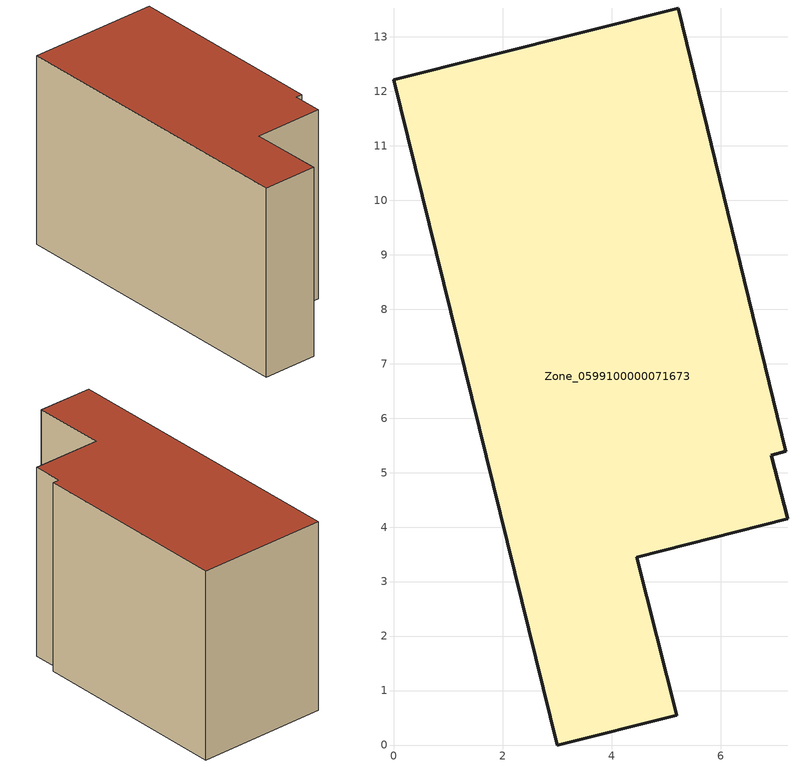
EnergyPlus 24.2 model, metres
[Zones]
Zone_0599100000071673
 floor ground (C_G): 0,12.21 5.22,13.53 7.2,5.39 6.93,5.32 7.23,4.15 4.46,3.45 5.19,0.55 3,0 z0
 wall outside (C_F): 3,0 5.19,0.55 4.46,3.45 7.23,4.15 6.93,5.32 7.2,5.39 5.22,13.53 0,12.21 3,0 z0:7.82
 roof outside (C_R): 5.22,13.53 0,12.21 3,0 5.19,0.55 4.46,3.45 7.23,4.15 6.93,5.32 7.2,5.39 z7.82
[BUILDING]
Pand.0599100000071673: North Axis=0; Terrain=City; Loads Convergence Tolerance Value=0.04; Temperature Convergence Tolerance Value=0.4; Solar Distribution=FullExterior; Maximum Number of Warmup Days=25; Minimum Number of Warmup Days=1
[Site:Location]
Rotterdam.The.Hague.AP_ZH_NLD Design_Conditions: Latitude=51.96; Longitude=4.45; Time Zone=1; Elevation=-4.5
[SITE:GROUNDTEMPERATURE:BUILDINGSURFACE]
18, 18, 18, 18, 18, 18, 18, 18, 18, 18, 18, 18
[MATERIAL] Thermal Absorptance=0.9; Solar Absorptance=0.7; Visible Absorptance=0.7
Name | Roughness | Thickness | Conductivity | Density | Specific Heat
G.TI.1975-1991 | MediumSmooth | 0.15 | 0.288461 | 540 | 1210
F.TI.1975-1991 | Rough | 0.3 | 0.230769 | 1920 | 840
R.TI.1975-1991 | MediumRough | 0.2 | 0.153846 | 1500 | 1000
[CONSTRUCTION]
C_G: G.TI.1975-1991
C_F: F.TI.1975-1991
C_R: R.TI.1975-1991
[ZONE]
Zone_0599100000071673: Type=1; Multiplier=1; Ceiling Height=Autocalculate; Volume=Autocalculate; Floor Area=autocalculate; Part of Total Floor Area=Yes
[ZONEINFILTRATION:DESIGNFLOWRATE]
Infil_Zone_0599100000071673: Zone or ZoneList or Space or SpaceList=Zone_0599100000071673; Schedule=AlwaysOn; Design Flow Rate Calculation Method=Flow/Area; Flow Rate per Floor Area=0.003; Constant Term Coefficient=1; Temperature Term Coefficient=0; Velocity Term Coefficient=0; Velocity Squared Term Coefficient=0
[HVACTEMPLATE:ZONE:IDEALLOADSAIRSYSTEM]
Zone_0599100000071673: Maximum Heating Supply Air Temperature=50; Minimum Cooling Supply Air Temperature=13; Maximum Heating Supply Air Humidity Ratio=0.0156; Minimum Cooling Supply Air Humidity Ratio=0.0077; Heating Limit=NoLimit; Cooling Limit=NoLimit; Dehumidification Control Type=ConstantSensibleHeatRatio; Cooling Sensible Heat Ratio=0.7; Dehumidification Setpoint=60; Humidification Control Type=None; Humidification Setpoint=30; Outdoor Air Method=None; Outdoor Air Flow Rate per Person=0.00944; Outdoor Air Flow Rate per Zone Floor Area=0; Outdoor Air Flow Rate per Zone=0; Demand Controlled Ventilation Type=None; Outdoor Air Economizer Type=NoEconomizer; Heat Recovery Type=None; Sensible Heat Recovery Effectiveness=0.7; Latent Heat Recovery Effectiveness=0.65
[ZONECONTROL:THERMOSTAT]
ThermostatControl_Zone_0599100000071673: Zone or ZoneList=Zone_0599100000071673; Control Type Schedule=DualSetpointControlType; Control 1=Thermostat_Zone_0599100000071673; Temperature Difference Between Cutout And Setpoint=0
[THERMOSTATSETPOINT:DUALSETPOINT]
Thermostat_Zone_0599100000071673: Heating Setpoint Temperature Schedule=HeatingSetpoint_Zone_0599100000071673; Cooling Setpoint Temperature Schedule=CoolingSetpoint_Zone_0599100000071673
[SCHEDULE:COMPACT]
HeatingSetpoint_Zone_0599100000071673: Through: 12/31, For: AllDays, Until: 24:00, 21
CoolingSetpoint_Zone_0599100000071673: Through: 12/31, For: AllDays, Until: 24:00, 24
DualSetpointControlType: Through: 12/31, For: AllDays, Until: 24:00, 4
AlwaysOn: Through: 12/31, For: AllDays, Until: 24:00, 1
